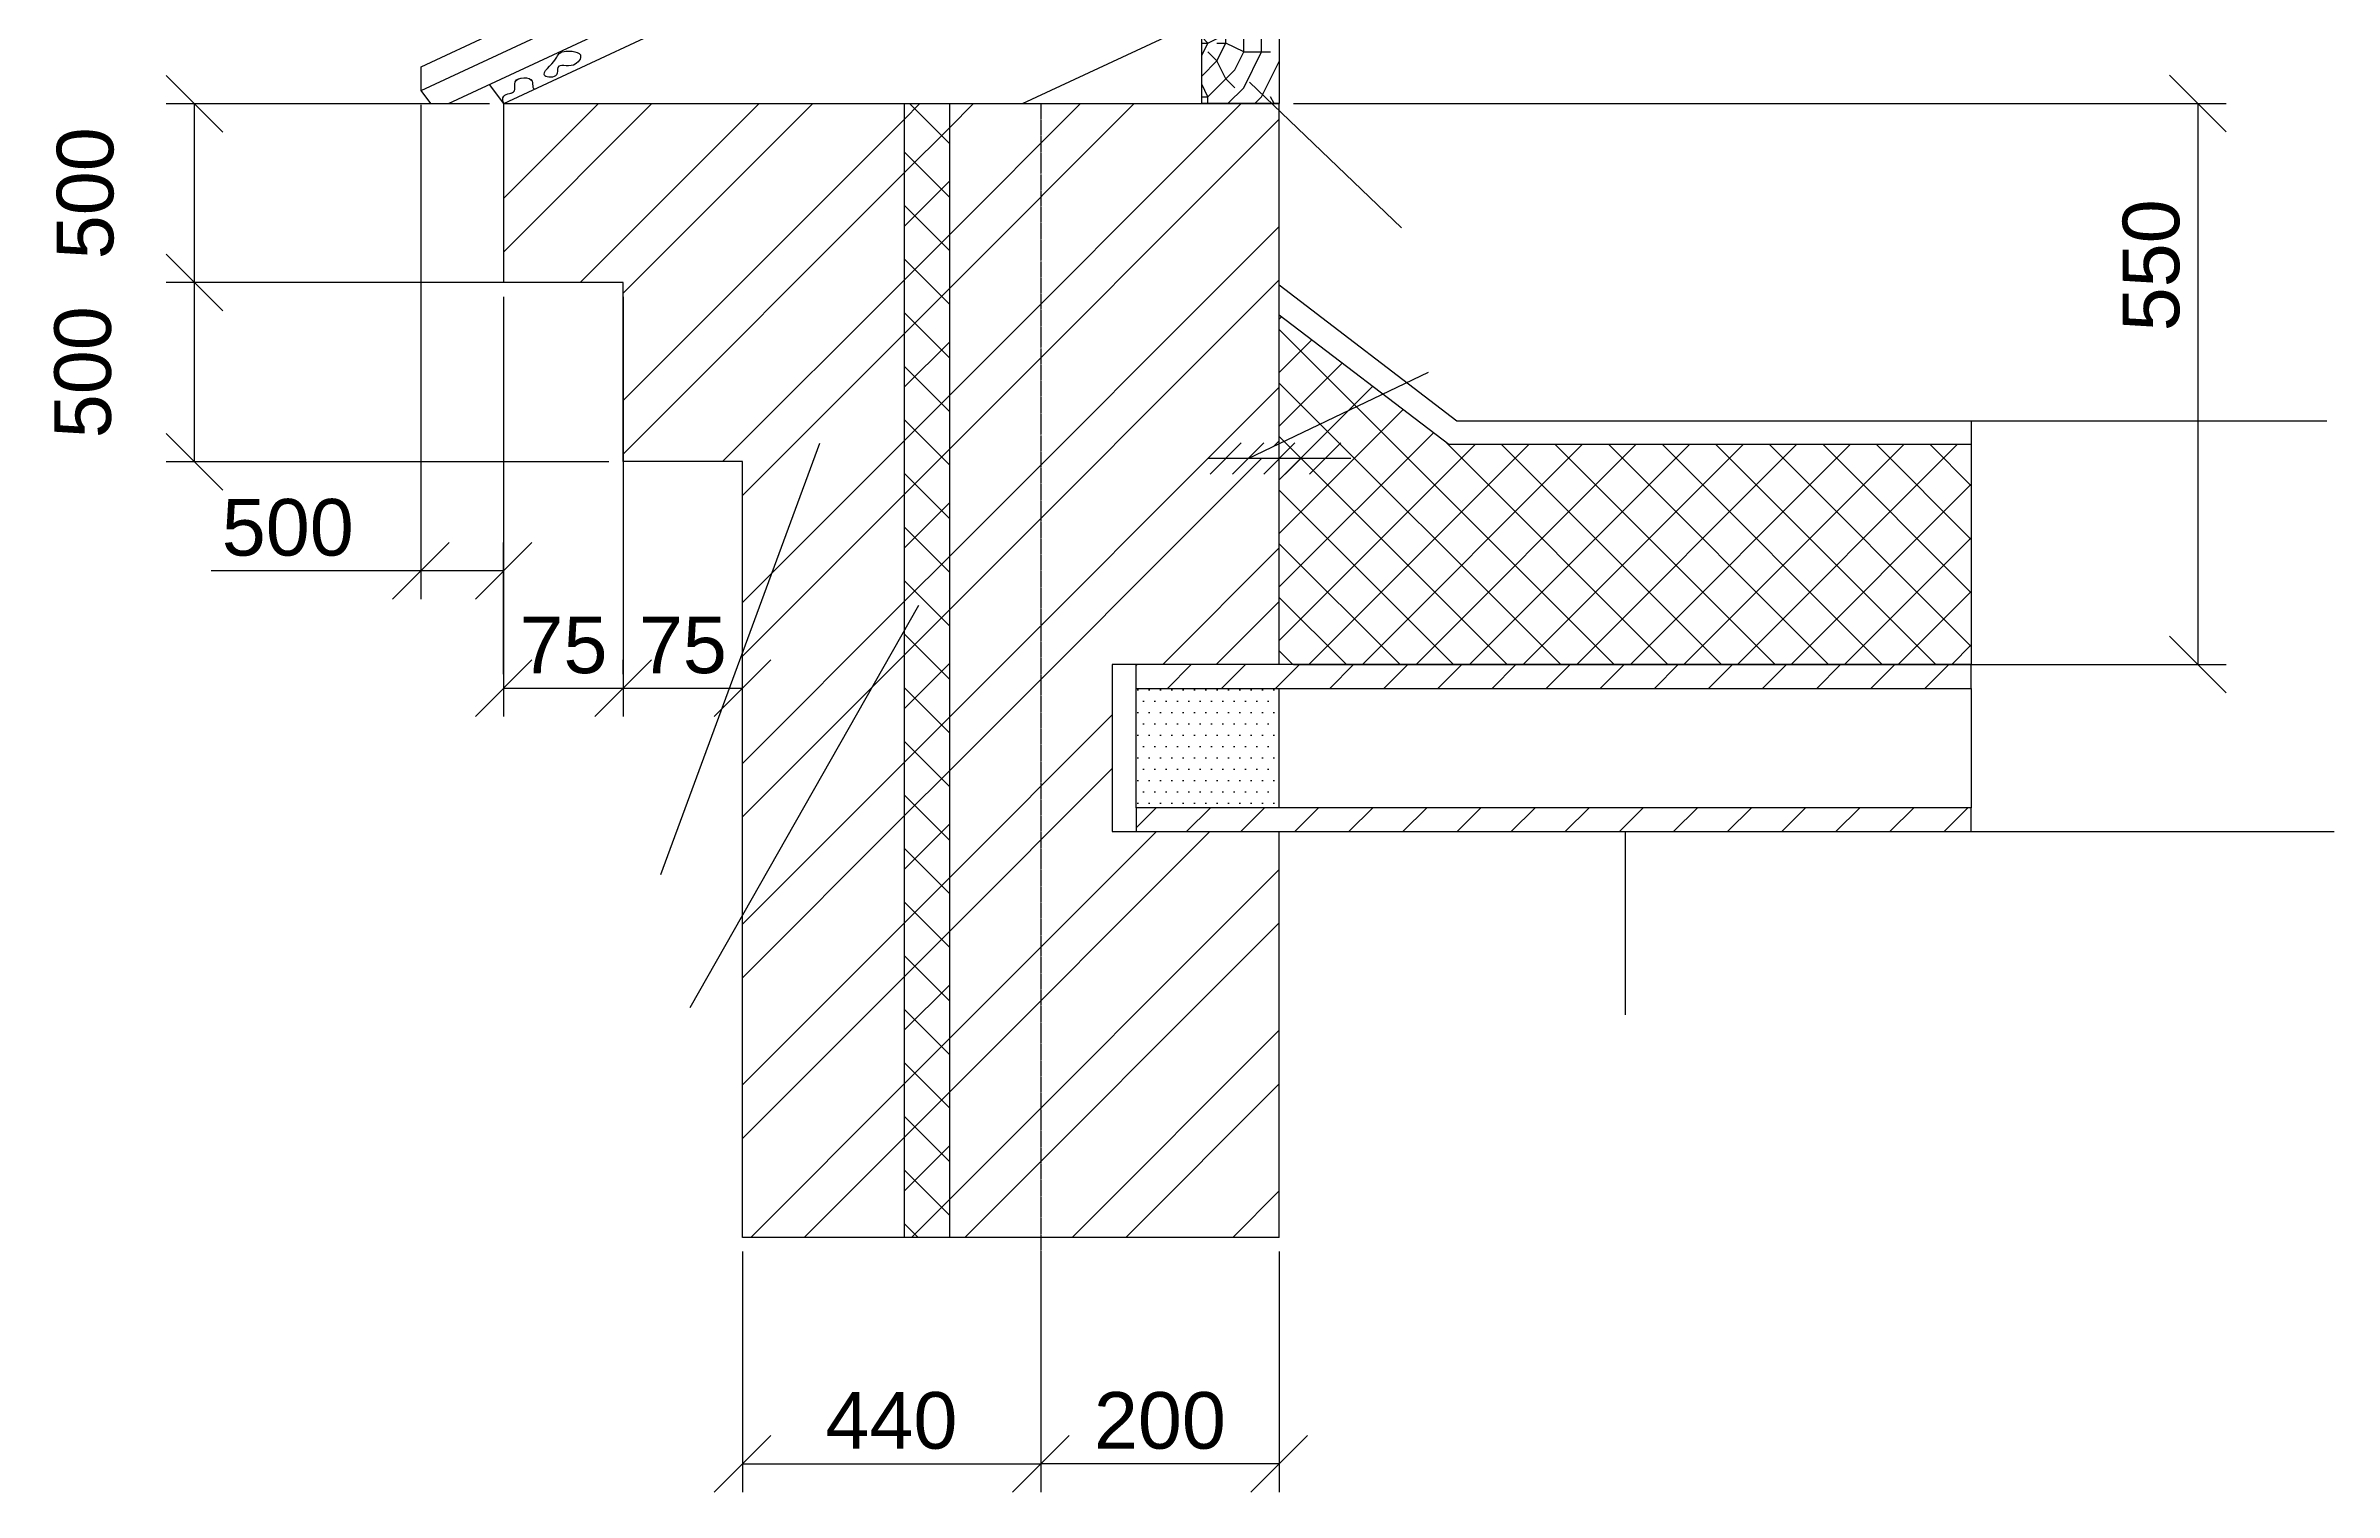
# Model space of a CAD drawing. Header units: millimetres. Extents: x -229914 to 856942, y -268655 to 87212.
# Drawn here: x 431525 to 441627, y -258040 to -251656 of the extents above; entities that cross this region are included whole.
import ezdxf

# ---------------------------------------------------------------- set-up
doc = ezdxf.new("R2010")
doc.units = ezdxf.units.MM
doc.linetypes.add('DASHDOT_axis', pattern=[24, 20, -1.5, 1, -1.5])
doc.layers.add('Ось', color=7, linetype='DASHDOT_axis', lineweight=25)
doc.styles.add('Аннотативный', font='arial.ttf')
doc.dimstyles.new('Копия Аннотативный', dxfattribs={"dimscale": 0, "dimtxt": 2.5, "dimasz": 2.5, "dimexe": 1.25, "dimexo": 0.625, "dimtad": 1, "dimtxsty": 'Аннотативный', "dimblk": 'OBLIQUE', "dimcen": 2.5, "dimadec": 0, "dimazin": 0, "dimtfac": 1, "dimtmove": 0, "dimatfit": 3, "dimldrblk": 'OBLIQUE', "dimfxl": 1, "dimarcsym": 0})

# ---------------------------------------------------------------- blocks, each defined once
blk = doc.blocks.new('_Oblique')
at = {"color": 0, "linetype": 'ByBlock', "lineweight": -2}
blk.add_line((-0.5, -0.5), (0.5, 0.5), dxfattribs=at)
blk = doc.blocks.new('*D1208')
at = {"color": 0, "linetype": 'ByBlock', "lineweight": -2, "transparency": 16777216}
for p, q in [((437033, -251911), (441150, -251911)), ((441025, -251911), (441025, -254387)), ((437033, -254387), (441150, -254387))]:
    blk.add_line(p, q, dxfattribs=at)
at = {"layer": 'Defpoints', "color": 0, "linetype": 'ByBlock', "transparency": 16777216}
for p in [(436970, -251911), (436970, -254387), (441025, -254387)]:
    blk.add_point(p, dxfattribs=at)
at = {"color": 0, "linetype": 'ByBlock', "lineweight": -2, "transparency": 16777216, "xscale": 250, "yscale": 250, "zscale": 250}
for p, rotation in [((441025, -251911), 90), ((441025, -254387), 270)]:
    blk.add_blockref('_Oblique', p, dxfattribs=dict(at, rotation=rotation))
at = {"color": 0, "linetype": 'ByBlock', "lineweight": 25, "transparency": 16777216, "insert": (440820, -252625), "char_height": 250, "attachment_point": 5, "rotation": 90, "style": 'Аннотативный'}
blk.add_mtext('550', dxfattribs=at)
blk = doc.blocks.new('*D1212')
at = {"color": 0, "linetype": 'ByBlock', "lineweight": -2, "transparency": 16777216}
for p, q in [((433546, -252764), (433546, -254617)), ((434073, -252764), (434073, -254617)), ((433546, -254492), (434073, -254492))]:
    blk.add_line(p, q, dxfattribs=at)
at = {"layer": 'Defpoints', "color": 0, "linetype": 'ByBlock', "transparency": 16777216}
for p in [(433546, -252701), (434073, -252701), (434073, -254492)]:
    blk.add_point(p, dxfattribs=at)
at = {"color": 0, "linetype": 'ByBlock', "lineweight": -2, "transparency": 16777216, "xscale": 250, "yscale": 250, "zscale": 250, "rotation": 180}
blk.add_blockref('_Oblique', (433546, -254492), dxfattribs=at)
at = {"color": 0, "linetype": 'ByBlock', "lineweight": -2, "transparency": 16777216, "xscale": 250, "yscale": 250, "zscale": 250}
blk.add_blockref('_Oblique', (434073, -254492), dxfattribs=at)
at = {"color": 0, "linetype": 'ByBlock', "lineweight": 25, "transparency": 16777216, "insert": (433810, -254302), "char_height": 250, "attachment_point": 5, "style": 'Аннотативный'}
blk.add_mtext('75', dxfattribs=at)
blk = doc.blocks.new('*D1236')
at = {"color": 0, "linetype": 'ByBlock', "lineweight": -2, "transparency": 16777216}
for p, q in [((434073, -254429), (434073, -254367)), ((434600, -254898), (434600, -254367)), ((434073, -254492), (434600, -254492))]:
    blk.add_line(p, q, dxfattribs=at)
at = {"layer": 'Defpoints', "color": 0, "linetype": 'ByBlock', "transparency": 16777216}
for p in [(434073, -254492), (434600, -254492), (434600, -254961)]:
    blk.add_point(p, dxfattribs=at)
at = {"color": 0, "linetype": 'ByBlock', "lineweight": -2, "transparency": 16777216, "xscale": 250, "yscale": 250, "zscale": 250, "rotation": 180}
blk.add_blockref('_Oblique', (434073, -254492), dxfattribs=at)
at = {"color": 0, "linetype": 'ByBlock', "lineweight": -2, "transparency": 16777216, "xscale": 250, "yscale": 250, "zscale": 250}
blk.add_blockref('_Oblique', (434600, -254492), dxfattribs=at)
at = {"color": 0, "linetype": 'ByBlock', "lineweight": 25, "transparency": 16777216, "insert": (434337, -254302), "char_height": 250, "attachment_point": 5, "style": 'Аннотативный'}
blk.add_mtext('75', dxfattribs=at)
blk = doc.blocks.new('*D1240')
at = {"color": 0, "linetype": 'ByBlock', "lineweight": -2, "transparency": 16777216}
for p, q in [((433181, -251917), (433181, -254098)), ((433546, -254429), (433546, -253848)), ((433181, -253973), (432255, -253973)), ((433546, -253973), (433181, -253973))]:
    blk.add_line(p, q, dxfattribs=at)
at = {"layer": 'Defpoints', "color": 0, "linetype": 'ByBlock', "transparency": 16777216}
for p in [(433181, -251854), (433181, -253973), (433546, -254492)]:
    blk.add_point(p, dxfattribs=at)
at = {"color": 0, "linetype": 'ByBlock', "lineweight": -2, "transparency": 16777216, "xscale": 250, "yscale": 250, "zscale": 250, "rotation": 180}
blk.add_blockref('_Oblique', (433181, -253973), dxfattribs=at)
at = {"color": 0, "linetype": 'ByBlock', "lineweight": -2, "transparency": 16777216, "xscale": 250, "yscale": 250, "zscale": 250}
blk.add_blockref('_Oblique', (433546, -253973), dxfattribs=at)
at = {"color": 0, "linetype": 'ByBlock', "lineweight": 25, "transparency": 16777216, "insert": (432593, -253783), "char_height": 250, "attachment_point": 5, "style": 'Аннотативный'}
blk.add_mtext('500', dxfattribs=at)
blk = doc.blocks.new('*D1244')
at = {"color": 0, "linetype": 'ByBlock', "lineweight": -2, "transparency": 16777216}
for p, q in [((434011, -252701), (432056, -252701)), ((432181, -253492), (432181, -252701)), ((434011, -253492), (432056, -253492))]:
    blk.add_line(p, q, dxfattribs=at)
at = {"layer": 'Defpoints', "color": 0, "linetype": 'ByBlock', "transparency": 16777216}
for p in [(432181, -252701), (434073, -252701), (434073, -253492)]:
    blk.add_point(p, dxfattribs=at)
at = {"color": 0, "linetype": 'ByBlock', "lineweight": -2, "transparency": 16777216, "xscale": 250, "yscale": 250, "zscale": 250}
for p, rotation in [((432181, -252701), 90), ((432181, -253492), 270)]:
    blk.add_blockref('_Oblique', p, dxfattribs=dict(at, rotation=rotation))
at = {"color": 0, "linetype": 'ByBlock', "lineweight": 25, "transparency": 16777216, "insert": (431689, -253097), "char_height": 250, "attachment_point": 5, "rotation": 90, "style": 'Аннотативный'}
blk.add_mtext('500', dxfattribs=at)
blk = doc.blocks.new('*D1161')
at = {"color": 0, "lineweight": -2, "transparency": 16777216}
for p, q in [((433484, -251912), (432056, -251912)), ((432181, -252701), (432181, -251912)), ((433484, -252701), (432056, -252701))]:
    blk.add_line(p, q, dxfattribs=at)
at = {"layer": 'Defpoints', "color": 0, "transparency": 16777216}
for p in [(432181, -251912), (433546, -251912), (433546, -252701)]:
    blk.add_point(p, dxfattribs=at)
at = {"color": 0, "lineweight": -2, "transparency": 16777216, "xscale": 250, "yscale": 250, "zscale": 250}
for p, rotation in [((432181, -251912), 90), ((432181, -252701), 270)]:
    blk.add_blockref('_Oblique', p, dxfattribs=dict(at, rotation=rotation))
at = {"color": 0, "lineweight": 25, "transparency": 16777216, "insert": (431700, -252307), "char_height": 250, "attachment_point": 5, "rotation": 90, "style": 'Аннотативный'}
blk.add_mtext('500', dxfattribs=at)
blk = doc.blocks.new('*D1164')
at = {"color": 0, "lineweight": -2, "transparency": 16777216}
for p, q in [((434600, -256978), (434600, -258040)), ((435917, -256978), (435917, -258040)), ((434600, -257915), (435917, -257915))]:
    blk.add_line(p, q, dxfattribs=at)
at = {"layer": 'Defpoints', "color": 0, "transparency": 16777216}
for p in [(434600, -256915), (435917, -256915), (435917, -257915)]:
    blk.add_point(p, dxfattribs=at)
at = {"color": 0, "lineweight": -2, "transparency": 16777216, "xscale": 250, "yscale": 250, "zscale": 250, "rotation": 180}
blk.add_blockref('_Oblique', (434600, -257915), dxfattribs=at)
at = {"color": 0, "lineweight": -2, "transparency": 16777216, "xscale": 250, "yscale": 250, "zscale": 250}
blk.add_blockref('_Oblique', (435917, -257915), dxfattribs=at)
at = {"color": 0, "lineweight": 25, "transparency": 16777216, "insert": (435258, -257725), "char_height": 250, "attachment_point": 5, "style": 'Аннотативный'}
blk.add_mtext('440', dxfattribs=at)
blk = doc.blocks.new('*D1167')
at = {"color": 0, "lineweight": -2, "transparency": 16777216}
for p, q in [((435917, -256978), (435917, -258040)), ((436970, -256978), (436970, -258040)), ((436970, -257915), (435917, -257915))]:
    blk.add_line(p, q, dxfattribs=at)
at = {"layer": 'Defpoints', "color": 0, "transparency": 16777216}
for p in [(435917, -256915), (436970, -256915), (435917, -257915)]:
    blk.add_point(p, dxfattribs=at)
at = {"color": 0, "lineweight": -2, "transparency": 16777216, "xscale": 250, "yscale": 250, "zscale": 250, "rotation": 180}
blk.add_blockref('_Oblique', (435917, -257915), dxfattribs=at)
at = {"color": 0, "lineweight": -2, "transparency": 16777216, "xscale": 250, "yscale": 250, "zscale": 250}
blk.add_blockref('_Oblique', (436970, -257915), dxfattribs=at)
at = {"color": 0, "lineweight": 25, "transparency": 16777216, "insert": (436443, -257725), "char_height": 250, "attachment_point": 5, "style": 'Аннотативный'}
blk.add_mtext('200', dxfattribs=at)

msp = doc.modelspace()

# ---------------------------------------------------------------- hatches: boundary and pattern name
at = {"lineweight": 25}
h = msp.add_hatch(dxfattribs=at)
h.set_pattern_fill('TRONCO', color=256, scale=106.003252, style=0, pattern_type=2)
h.set_pattern_definition([(0, (424605.74, -261560), (790.09, 790.09), [237.027, -553.063]), (0, (424605.74, -261520.5), (790.09, 790.09), [237.027, -553.063]), (0, (424645.25, -261441.5), (790.09, 790.09), [158.018, -632.07]), (0, (424684.75, -261362.5), (790.09, 790.09), [118.513, -671.576]), (0, (424684.75, -261283.5), (790.09, 790.09), [79.01, -711.08]), (0, (424487.2, -261204.46), (790.09, 790.09), [39.504, -197.522, 39.504, -513.558]), (0, (424605.74, -261164.95), (790.09, 790.09), [39.504, -316.036, 118.513, -316.036]), (0, (424763.8, -261125.45), (790.09, 790.09), [39.504, -39.504, 39.504, -671.576]), (0, (424724.26, -261085.94), (790.09, 790.09), [39.504, -750.585]), (0, (424684.75, -261006.9), (790.09, 790.09), [118.513, -671.576]), (0, (424684.75, -260927.9), (790.09, 790.09), [158.018, -632.07]), (0, (424645.25, -260848.9), (790.09, 790.09), [197.522, -237.027, 39.504, -316.036]), (90, (424329.2, -261323), (-790.09, 790.09), [39.504, -79.009, 197.522, -474.054]), (90, (424368.7, -261244), (-790.09, 790.09), [39.504, -39.504, 118.513, -592.567]), (90, (424408.2, -260927.9), (-790.09, 790.09), [79.01, -711.08]), (90, (424447.7, -261244), (-790.09, 790.09), [158.018, -237.027, 39.504, -355.54]), (90, (424487.2, -260809.4), (-790.09, 790.09), [39.504, -750.585]), (90, (424526.7, -261204.46), (-790.09, 790.09), [118.513, -671.576]), (90, (424605.74, -261164.95), (-790.09, 790.09), [79.01, -711.08]), (90, (424684.75, -261164.95), (-790.09, 790.09), [39.504, -118.513, 118.513, -513.558]), (90, (424724.26, -261125.45), (-790.09, 790.09), [39.504, -750.585]), (90, (424763.8, -261283.5), (-790.09, 790.09), [110.613, -679.477]), (90, (424803.3, -261441.5), (-790.09, 790.09), [79.01, -711.08]), (90, (424882.3, -261125.45), (-790.09, 790.09), [39.504, -750.585]), (90, (424961.3, -261164.95), (-790.09, 790.09), [118.513, -671.576]), (90, (425040.3, -261164.95), (-790.09, 790.09), [118.513, -671.576]), (45, (424921.8, -261481), (9e-14, 790.09), [55.867, -55.867, 55.867, -949.754]), (45, (424763.76, -261283.47), (9e-14, 790.09), [111.734, -1005.62]), (45, (424447.7, -260888.4), (9e-14, 790.09), [111.734, -1005.62]), (45, (424605.74, -261085.94), (9e-14, 790.09), [111.734, -1005.62]), (45, (424645.25, -261243.96), (9e-14, 790.09), [111.734, -1005.62]), (45, (424882.3, -261402), (9e-14, 790.09), [111.734, -1005.62]), (45, (424803.27, -261362.5), (9e-14, 790.09), [167.603, -949.752]), (45, (424566.24, -261006.94), (9e-14, 790.09), [55.867, -1061.49]), (45, (424526.73, -260927.9), (9e-14, 790.09), [55.867, -1061.49]), (45, (424842.77, -260927.9), (9e-14, 790.09), [55.867, -1061.49]), (45, (424526.73, -261322.97), (9e-14, 790.09), [55.867, -1061.49]), (45, (424961.3, -261046.44), (9e-14, 790.09), [55.867, -1061.49]), (45, (424684.75, -261125.45), (9e-14, 790.09), [55.867, -1061.49]), (45, (424763.76, -261046.44), (9e-14, 790.09), [55.867, -1061.49]), (135, (424724.26, -261204.46), (-790.09, 9e-14), [55.867, -55.867, 167.603, -838.018]), (135, (424842.77, -261204.46), (-790.09, 9e-14), [55.867, -1061.49]), (135, (424842.77, -261481), (-790.09, 9e-14), [55.867, -1061.49]), (135, (424684.75, -261283.47), (-790.09, 9e-14), [55.867, -1061.49]), (135, (424803.27, -261125.45), (-790.09, 9e-14), [55.867, -1061.49]), (135, (424605.74, -261322.97), (-790.09, 9e-14), [55.867, -1061.49]), (135, (424921.8, -261322.97), (-790.09, 9e-14), [55.867, -1061.49]), (135, (424368.7, -261560), (-790.09, 9e-14), [55.867, -1061.49]), (135, (424408.2, -261520.5), (-790.09, 9e-14), [111.734, -1005.62]), (135, (424447.7, -261481), (-790.09, 9e-14), [111.734, -1005.62]), (135, (424526.73, -261481), (-790.09, 9e-14), [111.734, -1005.62]), (135, (424566.24, -261402), (-790.09, 9e-14), [111.734, -1005.62]), (135, (424882.3, -261085.94), (-790.09, 9e-14), [111.734, -1005.62]), (135, (425040.3, -261481), (-790.09, 9e-14), [111.734, -1005.62]), (135, (425079.8, -260848.9), (-790.09, 9e-14), [111.734, -1005.62]), (135, (425079.8, -260927.9), (-790.09, 9e-14), [111.734, -1005.62]), (135, (425000.8, -260967.43), (-790.09, 9e-14), [111.734, -1005.62]), (135, (424447.7, -260967.43), (-790.09, 9e-14), [167.603, -949.752]), (135, (424961.3, -261046.44), (-790.09, 9e-14), [167.603, -949.752]), (26.565, (424526.73, -260809.4), (790.09, 3e-07), [88.332, -1678.362]), (26.565, (424526.73, -261204.46), (790.09, 3e-07), [88.332, -1678.362]), (26.565, (424605.74, -260967.43), (790.09, 3e-07), [88.332, -1678.362]), (26.565, (424842.77, -261520.5), (790.09, 3e-07), [88.332, -1678.362]), (26.565, (424803.27, -261441.5), (790.09, 3e-07), [88.332, -1678.362]), (26.565, (424566.24, -261283.47), (790.09, 3e-07), [88.332, -1678.362]), (26.565, (424566.24, -260888.42), (790.09, 3e-07), [88.332, -1678.362]), (26.565, (424803.27, -261125.45), (790.09, 3e-07), [176.664, -1590.03]), (63.435, (424803.27, -261006.94), (4e-08, 790.09), [88.332, -1678.362]), (63.435, (424921.78, -261243.96), (4e-08, 790.09), [88.332, -1678.362]), (63.435, (424526.73, -261085.94), (4e-08, 790.09), [88.332, -1678.362]), (63.435, (424368.7, -261046.44), (4e-08, 790.09), [88.332, -1678.362]), (63.435, (424842.77, -261204.46), (4e-08, 790.09), [88.332, -1678.362]), (63.435, (424763.76, -261204.46), (4e-08, 790.09), [88.332, -1678.362]), (63.435, (424447.73, -261085.94), (4e-08, 790.09), [176.664, -1590.03]), (63.435, (425040.3, -261362.48), (4e-08, 790.09), [176.664, -1590.03]), (63.435, (424961.3, -261322.97), (4e-08, 790.09), [176.664, -1590.03]), (116.565, (424329.2, -261441.5), (-3e-07, 790.09), [88.332, -1678.362]), (116.565, (424329.2, -261006.94), (-3e-07, 790.09), [88.332, -1678.362]), (116.565, (424487.23, -261560), (-3e-07, 790.09), [88.332, -1678.362]), (116.565, (424408.22, -260848.9), (-3e-07, 790.09), [88.332, -1678.362]), (116.565, (424487.23, -261322.97), (-3e-07, 790.09), [88.332, -1678.362]), (116.565, (424645.25, -261243.96), (-3e-07, 790.09), [88.332, -1678.362]), (116.565, (424724.26, -261085.94), (-3e-07, 790.09), [88.332, -1678.362]), (116.565, (424368.7, -261401.98), (0.0003, 790.09), [88.332, -1678.362]), (116.565, (424566.24, -261283.47), (-3e-07, 790.09), [88.332, -1678.362]), (116.565, (424803.27, -261362.48), (-3e-07, 790.09), [88.332, -1678.362]), (116.565, (424882.28, -261283.47), (-3e-07, 790.09), [88.332, -1678.362]), (116.565, (425040.3, -261046.44), (-3e-07, 790.09), [88.332, -1678.362]), (116.565, (424447.73, -260809.4), (-3e-07, 790.09), [88.332, -1678.362]), (116.565, (424329.2, -260848.9), (-3e-07, 790.09), [176.664, -1590.03]), (116.565, (424447.73, -261401.98), (-3e-07, 790.09), [176.664, -1590.03]), (153.435, (424329.2, -261520.5), (-790.09, 4e-08), [88.332, -1678.362]), (153.435, (425000.8, -261560), (-790.09, 4e-08), [88.332, -1678.362]), (153.435, (424961.3, -261164.95), (-790.09, 4e-08), [88.332, -1678.362]), (153.435, (424645.25, -261441.5), (-790.09, 4e-08), [88.332, -1678.362]), (153.435, (424605.74, -261520.5), (-790.09, 4e-08), [88.332, -1678.362]), (153.435, (424684.75, -261362.48), (-790.09, 4e-08), [88.332, -1678.362]), (153.435, (424921.78, -260888.42), (-790.09, 4e-08), [88.332, -1678.362]), (153.435, (425000.8, -260848.9), (-790.09, 4e-08), [176.664, -1590.03])])
h.paths.add_polyline_path([(436970.18746, -251542.39841), (436627.81524, -251542.39841), (436627.81524, -251911.38992), (436970.18746, -251911.38992)])
h = msp.add_hatch()
h.set_pattern_fill('ANSI32', color=256, scale=52.672649)
h.set_pattern_definition([(45, (52455.86, -177907.5), (-354.7604, 354.7604), []), (45, (52692.37, -177907.5), (-354.7604, 354.7604), [])])
h.paths.add_polyline_path([(435313.77969, -251911.38992), (433546.4653, -251911.38992), (433546.4653, -252701.47966), (434073.19178, -252701.47966), (434073.19178, -253491.56939), (434599.91827, -253491.56939), (434599.91827, -256915.29155), (435313.77969, -256915.29155)])
h.paths.add_polyline_path([(435916.73449, -251911.38992), (435513.77969, -251911.38992), (435513.77969, -256915.29155), (435916.73449, -256915.29155)])
h.paths.add_polyline_path([(435916.73449, -256915.29155), (436970.18746, -256915.29155), (436970.18746, -255124.4215), (436232.77038, -255124.4215), (436232.77038, -254387.00441), (436970.18746, -254387.00441), (436970.18746, -253477.13868), (436832.7606, -253477.13868), (436970.18746, -253411.44985), (436970.18746, -251942.98334), (436937.21386, -251911.38992), (436627.81524, -251911.38992), (435916.73449, -251911.38992)])
h = msp.add_hatch()
h.set_pattern_fill('ANSI37', color=256, scale=52.672649)
h.set_pattern_definition([(45, (52455.86, -177907.48), (-118.25347, 118.25347), []), (135, (52455.86, -177907.48), (-118.25347, -118.25347), [])])
h.paths.add_polyline_path([(435513.77969, -251911.38992), (435313.77969, -251911.38992), (435313.77969, -256915.29155), (435513.77969, -256915.29155)])
h = msp.add_hatch(dxfattribs=at)
h.set_pattern_fill('ANSI37', color=256, scale=52.672649)
h.set_pattern_definition([(45, (154912.58, -304325.45), (-118.25347, 118.25347), []), (135, (154912.58, -304325.45), (-118.25347, -118.25347), [])])
h.paths.add_polyline_path([(440025.20109, -253416.52929), (437718.36464, -253416.52929), (436970.18746, -252844.32312), (436970.18746, -254387.00441), (440025.20109, -254387.00441)])
h = msp.add_hatch(dxfattribs=at)
h.set_pattern_fill('ANSI31', color=256, scale=53.19862)
h.set_pattern_definition([(45, (-1059412.59, -670933.88), (-119.434308, 119.434308), [])])
h.paths.add_polyline_path([(436338.11568, -254387.00441), (436338.11568, -254492.34971), (440025.20109, -254492.34971), (440025.20109, -254387.00441)])
h.paths.add_polyline_path([(436970.18746, -255124.4215), (440025.20109, -255124.4215), (440025.20109, -255019.0762), (436338.11568, -255019.0762), (436338.11568, -255124.4215)])
h = msp.add_hatch(dxfattribs=at)
h.set_pattern_fill('DOTS', color=256, scale=31.538625)
h.set_pattern_definition([(0, (269520.453, -274225.356), (25.033784, 50.067567), [0, -50.067567])])
h.paths.add_polyline_path([(436970.18746, -254492.34971), (436338.11568, -254492.34971), (436338.11568, -255019.0762), (436970.18746, -255019.0762)])

# ---------------------------------------------------------------- linework, layer by layer
for p, q in [((433181.48123, -251748.74075), (440025.20109, -248556.54961)), ((433302.54654, -251911.38992), (440025.20109, -248775.6686)), ((433546.4653, -251911.38992), (440025.20109, -248889.4423)), ((433181.48123, -251854.08605), (437441.01218, -249867.26642)), ((435836.73649, -251911.38992), (437818.15143, -250987.17687)), ((433181.48123, -251854.08605), (433181.48123, -251748.74075)), ((433224.40273, -251911.38992), (433181.48123, -251854.08605)), ((433546.4653, -251911.38992), (433483.31125, -251827.07386)), ((433546.4653, -252701.47966), (433546.4653, -251911.38992)), ((433546.4653, -251911.38992), (436970.18746, -251911.38992)), ((436970.18746, -254387.00441), (436970.18746, -251911.38992)), ((434073.19178, -252701.47966), (433546.4653, -252701.47966)), ((434073.19178, -253491.56939), (434073.19178, -252701.47966)), ((436664.49547, -253546.50588), (436802.09982, -253407.77148)), ((436664.49547, -253546.50588), (436802.09982, -253407.77148)), ((436664.49547, -253546.50588), (436802.09982, -253407.77148)), ((436763.95842, -253546.50588), (436901.56277, -253407.77148)), ((436901.38528, -253546.50588), (437038.98964, -253407.77148)), ((436995.74975, -253546.50588), (437133.3541, -253407.77148)), ((437104.03598, -253546.50588), (437241.64034, -253407.77148)), ((434599.91827, -253491.56939), (434073.19178, -253491.56939)), ((434599.91827, -256915.29155), (434599.91827, -253491.56939)), ((437286.22335, -253477.13868), (436654.15157, -253477.13868)), ((440025.20109, -253901.76685), (440025.20109, -253901.76685)), ((436338.11568, -254492.34971), (436338.11568, -254387.00441)), ((436970.18746, -255019.0762), (436970.18746, -254492.34971)), ((436338.11568, -255019.0762), (436338.11568, -255124.4215)), ((436970.18746, -256915.29155), (436970.18746, -255124.4215))]:
    msp.add_line(p, q, dxfattribs=at)
for p, q in [((435313.77969, -251911.38992), (435313.77969, -256915.29155)), ((435513.77969, -251911.38992), (435513.77969, -256915.29155))]:
    msp.add_line(p, q)
for points in [[(436970.18746, -251911.38992), (436627.81524, -251911.38992), (436627.81524, -251542.39841), (436970.18746, -251542.39841)], [(440025.20109, -255019.0762), (436338.11568, -255019.0762), (436338.11568, -254492.34971), (440025.20109, -254492.34971), (440025.20109, -254387.00441), (436232.77038, -254387.00441), (436232.77038, -255124.4215), (436970.18746, -255124.4215), (440025.20109, -255124.4215)]]:
    msp.add_lwpolyline(points, close=True, dxfattribs=at)
at = {"linetype": 'ByBlock', "lineweight": 25}
for points in [[(436837.91798, -251816.25027), (437509.41504, -252459.64044)], [(436832.7606, -253477.13868), (437629.03918, -253096.52452)], [(438497.69427, -255124.4215), (438497.69427, -255932.67005)]]:
    msp.add_lwpolyline(points, dxfattribs=at)
at = {"linetype": 'DASHDOT_axis', "lineweight": 25}
msp.add_lwpolyline([(435916.73449, -251911.38992), (435916.73449, -257228.0354)], dxfattribs=at)
at = {"lineweight": 25}
for points in [[(436970.18746, -252711.70014), (437754.03105, -253311.18399), (440025.20109, -253311.18399), (440025.20109, -253416.52929), (437718.36464, -253416.52929), (436970.18746, -252844.32312)], [(440025.20109, -253416.52929), (440025.20109, -254387.00441)], [(440025.20109, -254492.34971), (440025.20109, -255019.0762)], [(436970.18746, -256915.29155), (434599.91827, -256915.29155)]]:
    msp.add_lwpolyline(points, dxfattribs=at)
for points in [[(434941.04005, -253411.54229), (434238.9025, -255315.84334)], [(435377.93937, -254126.01068), (434367.4703, -255901.79879)]]:
    msp.add_lwpolyline(points)
at = {"lineweight": 25, "start_tangent": (-0.6049173331, -0.9518538017), "end_tangent": (-0.604917333, -0.9518538017)}
msp.add_spline([(433775.34974, -251715.48614), (433727.4651, -251788.5155), (433779.20135, -251784.39962), (433785.61377, -251751.3768), (433853.68417, -251741.02639), (433884.76012, -251696.66742), (433848.75152, -251680.40247), (433786.60018, -251696.17461), (433775.34974, -251715.48614)], degree=3, dxfattribs=at)
at = {"lineweight": 25}
for points in [[(433546.4653, -251911.38992), (433540.68023, -251901.76051), (433538.52622, -251863.22053), (433609.61134, -251869.89757), (433576.29337, -251792.16398), (433682.47308, -251790.81612), (433671.52654, -251834.65446), (433678.9038, -251845.56358), (433680.2791, -251848.97369)], [(433546.56647, -251911.55973), (433540.78141, -251901.93031), (433538.6274, -251863.39033), (433609.71252, -251870.06737), (433576.39455, -251792.33378), (433682.57426, -251790.98592), (433671.62772, -251834.82426), (433679.00498, -251845.73339), (433680.38028, -251849.14349)], [(433546.56647, -251911.55973), (433540.78141, -251901.93031), (433538.6274, -251863.39033), (433609.71252, -251870.06737), (433576.39455, -251792.33378), (433682.57426, -251790.98592), (433671.62772, -251834.82426), (433679.00498, -251845.73339), (433680.38028, -251849.14349)], [(433546.56647, -251911.55973), (433540.78141, -251901.93031), (433538.6274, -251863.39033), (433609.71252, -251870.06737), (433576.39455, -251792.33378), (433682.57426, -251790.98592), (433671.62772, -251834.82426), (433679.00498, -251845.73339), (433680.38028, -251849.14349)], [(433546.56647, -251911.55973), (433540.78141, -251901.93031), (433538.6274, -251863.39033), (433609.71252, -251870.06737), (433576.39455, -251792.33378), (433682.57426, -251790.98592), (433671.62772, -251834.82426), (433679.00498, -251845.73339), (433680.38028, -251849.14349)]]:
    msp.add_open_spline(points, degree=3, knots=[0, 0, 0, 0, 0.6250388105, 1.6235636692, 2.4009315175, 3.8317874091, 4.3311898993, 4.548250191, 4.548250191, 4.548250191, 4.548250191], dxfattribs=at)
at = {"layer": 'Ось', "linetype": 'ByBlock'}
for points in [[(440025.20109, -253311.18399), (441595.08537, -253311.18399)], [(440025.20109, -255124.4215), (441627.2446, -255124.4215)]]:
    msp.add_lwpolyline(points, dxfattribs=at)

# ---------------------------------------------------------------- dimensions: what is measured, and where the dimension line sits
at = {"lineweight": 25}
dim = msp.add_linear_dim(base=(432181.48123, -251911.55973), p1=(433546.4653, -252701.47966), p2=(433546.4653, -251911.55973), angle=90, text='500', dimstyle='Копия Аннотативный', override={"dimtmove": 2}, dxfattribs=at)
dim.commit()
dim.dimension.update_dxf_attribs({"geometry": '*D1161', "text_midpoint": (431700.43499, -252306.51969), "dimtype": 160})
at = {"linetype": 'ByBlock', "lineweight": 25}
for base, p1, p2, text, picture, middle in [((433181.48123, -253973.42977), (433546.4653, -254491.56939), (433181.48123, -251854.08605), '500', '*D1240', (432593.23089, -253783.28652)), ((434073.19178, -254491.56939), (433546.4653, -252701.47966), (434073.19178, -252701.47966), '75', '*D1212', (433809.82854, -254301.93773)), ((434599.91827, -254491.56939), (434073.19178, -254491.56939), (434599.91827, -254960.57363), '75', '*D1236', (434336.55503, -254301.93773))]:
    dim = msp.add_linear_dim(base=base, p1=p1, p2=p2, text=text, dimstyle='Копия Аннотативный', dxfattribs=at)
    dim.commit()
    dim.dimension.update_dxf_attribs({"geometry": picture, "text_midpoint": middle})
for base, p1, p2, text, picture, middle in [((441025.20109, -254387.00441), (436970.18746, -251911.38992), (436970.18746, -254387.00441), '550', '*D1208', (440820.33402, -252625.1971)), ((432181.48123, -252701.47966), (434073.19178, -253491.56939), (434073.19178, -252701.47966), '500', '*D1244', (431878.83862, -253096.52452))]:
    dim = msp.add_linear_dim(base=base, p1=p1, p2=p2, angle=90, text=text, dimstyle='Копия Аннотативный', override={"dimtmove": 2}, dxfattribs=at)
    dim.commit()
    dim.dimension.update_dxf_attribs({"geometry": picture, "text_midpoint": middle, "dimtype": 160})
at = {"lineweight": 25}
for p1, text, picture, middle in [((434599.91827, -256915.29155), '440', '*D1164', (435258.32638, -257725.1483)), ((436970.18746, -256915.29155), '200', '*D1167', (436443.46097, -257725.1483))]:
    dim = msp.add_linear_dim(base=(435916.73449, -257915.29155), p1=p1, p2=(435916.73449, -256915.29155), text=text, dimstyle='Копия Аннотативный', dxfattribs=at)
    dim.commit()
    dim.dimension.update_dxf_attribs({"geometry": picture, "text_midpoint": middle})

doc.saveas('drawing.dxf')
